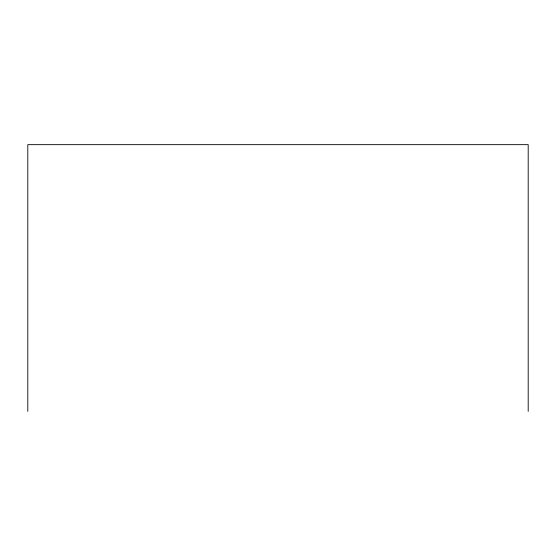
<?xml version="1.0" encoding="UTF-8"?>
<svg xmlns="http://www.w3.org/2000/svg" width="556" height="556" viewBox="0 0 556 556"><rect width="100%" height="100%" fill="white"/><g stroke="black" fill="none" stroke-linecap="round" stroke-linejoin="round"><path stroke-width="0.83" d="M528.2 411.343L528.2 144.657L27.8 144.657L27.8 411.343"/></g></svg>
